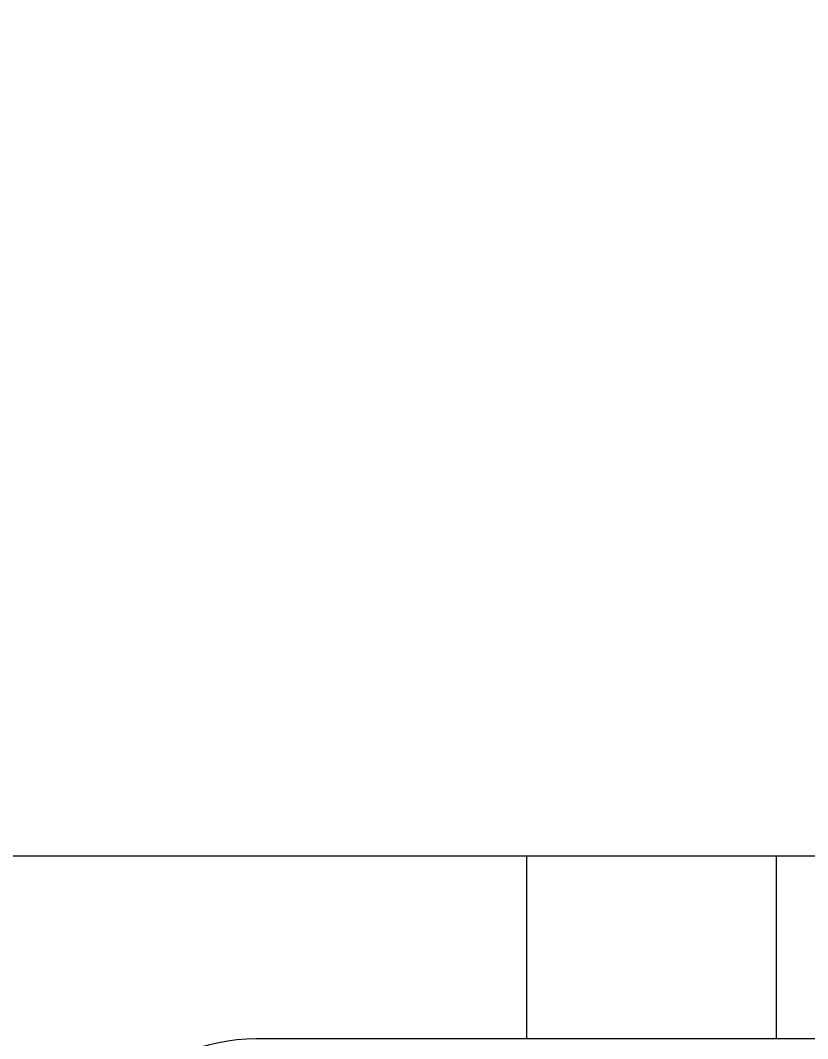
# Model space of a CAD drawing. Extents: x -12260 to 57327, y -29287 to 19916.
# Drawn here: x 23402.3 to 23486.2, y -12127.6 to -12019 of the extents above; entities that cross this region are included whole.
import ezdxf

# ---------------------------------------------------------------- set-up
doc = ezdxf.new("R2010")
doc.units = 0
doc.header["$LTSCALE"] = 0.25
doc.linetypes.add('DASHDOT', pattern=[25.4, 12.7, -6.35, 0, -6.35])
for name, color, linetype, lineweight in [('01-First Floor$0$LOADING', 253, 'Continuous', 5), ('01-First Floor$0$NEW Wall', 166, 'Continuous', 5), ('E-DIM', 6, 'Continuous', 18), ('E-LITE-CLNG-CNDT', 6, 'DASHDOT', 35)]:
    doc.layers.add(name, color=color, linetype=linetype, lineweight=lineweight)
doc.styles.get("Standard").update_dxf_attribs({"font": 'romans.shx'})
doc.dimstyles.get("Standard").update_dxf_attribs({"dimtxt": 150, "dimasz": 150, "dimexe": 0.18, "dimexo": 0.0625, "dimgap": 0.09, "dimtad": 0, "dimtih": 1, "dimtoh": 1, "dimdec": 0, "dimlfac": 0.1, "dimzin": 0, "dimdsep": 46, "dimtxsty": 'Standard', "dimcen": 0.09, "dimclrd": 6, "dimadec": 0, "dimazin": 0, "dimtfac": 1, "dimtdec": 0, "dimtofl": 0, "dimtmove": 0, "dimatfit": 3, "dimfxl": 1, "dimtolj": 1, "dimtzin": 0, "dimarcsym": 0})

# ---------------------------------------------------------------- blocks, each defined once
blk = doc.blocks.new('*X410')
at = {"color": 0}
for p, q in [((5, 3), (5, 3)), ((5, 3), (5, 3)), ((5, 3), (5, 3)), ((5, 3), (5, 3)), ((5, 3), (5, 3)), ((5, 3), (5, 3)), ((5, 3), (5, 3)), ((5, 3), (5, 3)), ((5, 3), (5, 3)), ((5, 3), (5, 3)), ((5, 3), (5, 3)), ((5, 3), (5, 3)), ((5, 3), (5, 3)), ((5, 3), (5, 3)), ((5, 3), (5, 3)), ((5, 3), (5, 3)), ((5, 3), (5, 3)), ((5, 3), (5, 3)), ((5, 3), (5, 3)), ((5, 3), (5, 3)), ((5, 3), (5, 3)), ((5, 3), (5, 3)), ((5, 3), (5, 3)), ((5, 3), (5, 3)), ((5, 3), (5, 3)), ((5, 3), (5, 3)), ((5, 3), (5, 3)), ((5, 3), (5, 3)), ((5, 3), (5, 3)), ((5, 3), (5, 3)), ((5, 3), (5, 3)), ((5, 3), (5, 3)), ((5, 3), (5, 3)), ((5, 3), (5, 3)), ((5, 3), (5, 3)), ((5, 3), (5, 3)), ((5, 3), (5, 3)), ((5, 3), (5, 3)), ((5, 3), (5, 3)), ((5, 3), (5, 3)), ((5, 3), (5, 3)), ((5, 3), (5, 3)), ((5, 3), (5, 3)), ((5, 3), (5, 3)), ((5, 3), (5, 3)), ((5, 3), (5, 3)), ((5, 3), (5, 3)), ((5, 3), (5, 3)), ((5, 3), (5, 3)), ((5, 3), (5, 3)), ((5, 3), (5, 3)), ((5, 3), (5, 3)), ((5, 3), (5, 3)), ((5, 3), (5, 3)), ((5, 3), (5, 3)), ((5, 3), (5, 3)), ((5, 3), (5, 3)), ((5, 3), (5, 3)), ((5, 3), (5, 3)), ((5, 3), (5, 3)), ((5, 3), (5, 3)), ((5, 3), (5, 3)), ((5, 3), (5, 3)), ((5, 3), (5, 3)), ((5, 3), (5, 3)), ((5, 3), (5, 3)), ((6, 3), (5, 3)), ((5, 3), (5, 3)), ((6, 3), (5, 3)), ((5, 3), (5, 3)), ((6, 3), (5, 3)), ((5, 3), (5, 3)), ((6, 3), (5, 3)), ((5, 3), (5, 3)), ((5, 3), (5, 3)), ((5, 3), (5, 3)), ((5, 3), (5, 3)), ((5, 3), (5, 3)), ((5, 3), (5, 3)), ((5, 3), (5, 3)), ((5, 3), (5, 3)), ((5, 3), (5, 3)), ((5, 3), (5, 3)), ((5, 3), (5, 3)), ((5, 3), (5, 3)), ((5, 3), (5, 3)), ((5, 3), (5, 3)), ((5, 3), (5, 3)), ((5, 3), (5, 3)), ((5, 3), (5, 3)), ((5, 3), (5, 3)), ((5, 3), (5, 3)), ((5, 3), (5, 3)), ((5, 3), (5, 3)), ((5, 3), (5, 3)), ((5, 3), (5, 3)), ((6, 3), (6, 3)), ((6, 3), (6, 3)), ((6, 3), (6, 3)), ((6, 3), (6, 3)), ((6, 3), (6, 3)), ((6, 3), (6, 3)), ((6, 3), (6, 3)), ((6, 3), (6, 3)), ((6, 3), (6, 3)), ((6, 3), (6, 3)), ((6, 3), (6, 3)), ((6, 3), (6, 3)), ((6, 3), (6, 3)), ((6, 3), (6, 3)), ((6, 3), (6, 3)), ((6, 3), (6, 3)), ((6, 3), (6, 3)), ((6, 3), (6, 3)), ((6, 3), (6, 3)), ((6, 3), (6, 3)), ((6, 3), (6, 3)), ((6, 3), (6, 3)), ((6, 3), (6, 3)), ((6, 3), (6, 3)), ((6, 3), (6, 3)), ((6, 3), (6, 3)), ((6, 3), (6, 3)), ((6, 3), (6, 3)), ((6, 3), (6, 3)), ((6, 3), (6, 3)), ((6, 3), (6, 3)), ((6, 3), (6, 3)), ((6, 3), (6, 3)), ((6, 3), (6, 3)), ((6, 3), (6, 3)), ((6, 3), (6, 3)), ((6, 3), (6, 3)), ((6, 3), (6, 3)), ((6, 3), (6, 3)), ((6, 3), (6, 3)), ((6, 3), (6, 3)), ((6, 3), (6, 3)), ((6, 3), (6, 3)), ((6, 3), (6, 3)), ((6, 3), (6, 3)), ((6, 3), (6, 3)), ((6, 3), (6, 3)), ((6, 3), (6, 3)), ((6, 3), (6, 3)), ((6, 3), (6, 3)), ((6, 3), (6, 3)), ((6, 3), (6, 3)), ((6, 3), (6, 3)), ((6, 3), (6, 3)), ((6, 3), (6, 3)), ((6, 3), (6, 3)), ((6, 3), (6, 3)), ((6, 3), (6, 3)), ((6, 3), (6, 3)), ((6, 3), (6, 3)), ((6, 3), (6, 3)), ((6, 3), (6, 3)), ((6, 3), (6, 3)), ((6, 3), (6, 3)), ((6, 3), (6, 3)), ((6, 3), (6, 3)), ((6, 3), (6, 3)), ((6, 3), (6, 3)), ((6, 3), (6, 3)), ((6, 3), (6, 3)), ((6, 3), (6, 3)), ((6, 3), (6, 3)), ((6, 3), (6, 3)), ((6, 3), (6, 3)), ((6, 3), (6, 3)), ((6, 3), (6, 3)), ((6, 3), (6, 3)), ((6, 3), (6, 3)), ((6, 3), (6, 3)), ((6, 3), (6, 3)), ((6, 3), (6, 3)), ((6, 3), (6, 3)), ((6, 3), (6, 3)), ((6, 3), (6, 3)), ((6, 3), (6, 3)), ((6, 3), (6, 3)), ((6, 3), (6, 3)), ((6, 3), (6, 3)), ((6, 3), (6, 3)), ((6, 3), (6, 3)), ((6, 3), (6, 3)), ((6, 3), (6, 3)), ((6, 3), (6, 3)), ((6, 3), (6, 3)), ((6, 3), (6, 3)), ((6, 3), (6, 3)), ((6, 3), (6, 3)), ((6, 3), (6, 3)), ((6, 3), (6, 3)), ((6, 3), (6, 3)), ((6, 3), (6, 3)), ((6, 3), (6, 3)), ((6, 3), (6, 3)), ((6, 3), (6, 3)), ((6, 3), (6, 3)), ((6, 3), (6, 3)), ((6, 3), (6, 3)), ((6, 3), (6, 3)), ((6, 3), (6, 3)), ((6, 3), (6, 3)), ((6, 3), (6, 3)), ((6, 3), (6, 3)), ((6, 3), (6, 3)), ((6, 3), (6, 3)), ((6, 3), (6, 3)), ((6, 3), (6, 3)), ((6, 3), (6, 3)), ((6, 3), (6, 3)), ((6, 3), (6, 3)), ((6, 3), (6, 3)), ((6, 3), (6, 3)), ((6, 3), (6, 3)), ((6, 3), (6, 3)), ((6, 3), (6, 3)), ((6, 3), (6, 3)), ((6, 3), (6, 3)), ((6, 3), (6, 3)), ((6, 3), (6, 3)), ((6, 3), (6, 3)), ((6, 3), (6, 3)), ((6, 3), (6, 3)), ((6, 3), (6, 3)), ((6, 3), (6, 3)), ((6, 3), (6, 3)), ((6, 3), (6, 3)), ((6, 3), (6, 3)), ((6, 3), (6, 3)), ((6, 3), (6, 3)), ((6, 3), (6, 3)), ((6, 3), (6, 3)), ((6, 3), (6, 3)), ((6, 3), (6, 3)), ((6, 3), (6, 3)), ((6, 3), (6, 3)), ((6, 3), (6, 3)), ((6, 3), (6, 3)), ((6, 3), (6, 3)), ((6, 3), (6, 3)), ((6, 3), (6, 3)), ((6, 3), (6, 3)), ((6, 3), (6, 3)), ((6, 3), (6, 3)), ((6, 3), (6, 3)), ((6, 3), (6, 3)), ((6, 3), (6, 3)), ((6, 3), (6, 3)), ((6, 3), (6, 3)), ((6, 3), (6, 3)), ((6, 3), (6, 3)), ((6, 3), (6, 3)), ((6, 3), (6, 3)), ((6, 3), (6, 3)), ((6, 3), (6, 3)), ((6, 3), (6, 3)), ((6, 3), (6, 3)), ((6, 3), (6, 3)), ((6, 3), (6, 3)), ((6, 3), (6, 3)), ((6, 3), (6, 3)), ((6, 3), (6, 3)), ((6, 3), (6, 3)), ((6, 3), (6, 3)), ((6, 3), (6, 3)), ((6, 3), (6, 3)), ((6, 3), (6, 3)), ((6, 3), (6, 3)), ((6, 3), (6, 3)), ((6, 3), (6, 3)), ((6, 3), (6, 3)), ((6, 3), (6, 3)), ((6, 3), (6, 3)), ((6, 3), (6, 3)), ((6, 3), (6, 3)), ((6, 3), (6, 3)), ((6, 3), (6, 3)), ((6, 3), (6, 3)), ((6, 3), (6, 3)), ((6, 3), (6, 3)), ((6, 3), (6, 3)), ((6, 3), (6, 3)), ((6, 3), (6, 3)), ((6, 3), (6, 3)), ((6, 3), (6, 3)), ((6, 3), (6, 3)), ((6, 3), (6, 3)), ((6, 3), (6, 3)), ((6, 3), (6, 3)), ((6, 3), (6, 3)), ((6, 3), (6, 3)), ((6, 3), (6, 3)), ((6, 3), (6, 3)), ((6, 3), (6, 3)), ((6, 3), (6, 3)), ((6, 3), (6, 3)), ((6, 3), (5, 3)), ((6, 3), (5, 3)), ((6, 3), (5, 3)), ((6, 3), (5, 3)), ((6, 3), (5, 3)), ((6, 3), (6, 3)), ((6, 3), (6, 3)), ((6, 3), (6, 3)), ((6, 3), (6, 3)), ((6, 3), (6, 3)), ((6, 3), (6, 3)), ((6, 3), (6, 3)), ((6, 3), (6, 3)), ((6, 3), (6, 3)), ((6, 3), (6, 3)), ((6, 3), (6, 3)), ((6, 3), (6, 3)), ((6, 3), (6, 3)), ((6, 3), (6, 3)), ((6, 3), (6, 3)), ((6, 3), (6, 3)), ((6, 3), (6, 3)), ((6, 3), (6, 3)), ((6, 3), (6, 3)), ((6, 3), (6, 3)), ((6, 3), (6, 3)), ((6, 3), (6, 3)), ((6, 3), (6, 3)), ((6, 3), (6, 3)), ((6, 3), (6, 3)), ((6, 3), (6, 3)), ((6, 3), (6, 3)), ((6, 3), (6, 3)), ((6, 3), (6, 3)), ((6, 3), (6, 3)), ((6, 3), (6, 3)), ((6, 3), (6, 3)), ((6, 3), (6, 3)), ((6, 3), (6, 3)), ((6, 3), (6, 3)), ((6, 3), (6, 3)), ((6, 3), (6, 3)), ((6, 3), (6, 3)), ((6, 3), (6, 3)), ((6, 3), (6, 3)), ((6, 3), (6, 3)), ((6, 3), (6, 3)), ((6, 3), (6, 3)), ((6, 3), (6, 3)), ((6, 3), (6, 3)), ((6, 3), (6, 3)), ((6, 3), (6, 3)), ((6, 3), (6, 3)), ((6, 3), (6, 3)), ((6, 3), (6, 3)), ((6, 3), (6, 3)), ((6, 3), (6, 3)), ((6, 3), (6, 3)), ((6, 3), (6, 3)), ((6, 3), (6, 3)), ((6, 3), (6, 3)), ((6, 3), (6, 3)), ((6, 3), (6, 3)), ((6, 3), (6, 3)), ((6, 3), (6, 3)), ((6, 3), (6, 3)), ((6, 3), (6, 3)), ((6, 3), (6, 3)), ((6, 3), (6, 3)), ((6, 3), (6, 3)), ((6, 3), (6, 3)), ((6, 3), (6, 3)), ((6, 3), (6, 3)), ((6, 3), (6, 3)), ((6, 3), (6, 3)), ((6, 3), (6, 3)), ((6, 3), (6, 3)), ((6, 3), (6, 3)), ((6, 3), (6, 3)), ((6, 3), (6, 3)), ((6, 3), (6, 3)), ((6, 3), (6, 3)), ((6, 3), (6, 3)), ((6, 3), (6, 3)), ((6, 3), (6, 3)), ((6, 3), (6, 3)), ((6, 3), (6, 3)), ((6, 3), (6, 3)), ((6, 3), (6, 3)), ((6, 3), (6, 3)), ((6, 3), (6, 3)), ((6, 3), (6, 3)), ((6, 3), (6, 3)), ((6, 3), (6, 3)), ((6, 3), (6, 3)), ((6, 3), (6, 3)), ((6, 3), (6, 3)), ((6, 3), (6, 3)), ((6, 3), (6, 3)), ((6, 3), (6, 3)), ((6, 3), (6, 3)), ((6, 3), (6, 3)), ((6, 3), (6, 3)), ((6, 3), (6, 3)), ((6, 3), (6, 3)), ((6, 3), (6, 3)), ((6, 3), (6, 3)), ((6, 3), (6, 3)), ((6, 3), (6, 3)), ((6, 3), (6, 3)), ((6, 3), (6, 3)), ((6, 3), (6, 3)), ((6, 3), (6, 3)), ((6, 3), (6, 3)), ((6, 3), (6, 3)), ((6, 3), (6, 3)), ((6, 3), (6, 3)), ((6, 3), (6, 3)), ((6, 3), (6, 3)), ((6, 3), (6, 3)), ((6, 3), (6, 3)), ((6, 3), (6, 3)), ((6, 3), (6, 3)), ((6, 3), (6, 3)), ((6, 3), (6, 3)), ((6, 3), (6, 3)), ((6, 3), (6, 3)), ((6, 3), (6, 3)), ((6, 3), (6, 3)), ((6, 3), (6, 3)), ((6, 3), (6, 3)), ((6, 3), (6, 3)), ((6, 3), (6, 3)), ((6, 3), (6, 3)), ((6, 3), (6, 3)), ((6, 3), (6, 3)), ((6, 3), (6, 3)), ((6, 3), (6, 3)), ((6, 3), (6, 3)), ((6, 3), (6, 3)), ((6, 3), (6, 3)), ((6, 3), (6, 3)), ((6, 3), (6, 3)), ((6, 3), (6, 3)), ((6, 3), (6, 3)), ((6, 3), (6, 3)), ((6, 3), (6, 3)), ((6, 3), (6, 3)), ((6, 3), (6, 3)), ((6, 3), (6, 3)), ((6, 3), (6, 3)), ((6, 3), (6, 3)), ((6, 3), (6, 3)), ((6, 3), (6, 3)), ((6, 3), (6, 3)), ((6, 3), (6, 3)), ((6, 3), (6, 3)), ((6, 3), (6, 3)), ((6, 3), (6, 3)), ((6, 3), (6, 3)), ((6, 3), (6, 3)), ((6, 3), (6, 3)), ((6, 3), (6, 3)), ((6, 3), (6, 3)), ((6, 3), (6, 3)), ((6, 3), (6, 3)), ((6, 3), (6, 3)), ((6, 3), (6, 3)), ((6, 3), (6, 3)), ((6, 3), (6, 3)), ((6, 3), (6, 3)), ((6, 3), (6, 3)), ((6, 3), (6, 3)), ((6, 3), (6, 3)), ((6, 3), (6, 3)), ((6, 3), (6, 3)), ((6, 3), (6, 3)), ((6, 3), (6, 3)), ((6, 3), (6, 3)), ((6, 3), (6, 3)), ((6, 3), (6, 3)), ((6, 3), (6, 3)), ((6, 3), (6, 3)), ((6, 3), (6, 3)), ((6, 3), (6, 3)), ((6, 3), (6, 3)), ((6, 3), (6, 3)), ((6, 3), (6, 3)), ((6, 3), (6, 3)), ((6, 3), (6, 3)), ((6, 3), (6, 3)), ((6, 3), (6, 3)), ((6, 3), (6, 3)), ((6, 3), (6, 3)), ((6, 3), (6, 3)), ((6, 3), (6, 3)), ((6, 3), (6, 3)), ((6, 3), (6, 3)), ((6, 3), (6, 3)), ((6, 3), (6, 3)), ((6, 3), (6, 3)), ((6, 3), (6, 3)), ((6, 3), (6, 3)), ((6, 3), (6, 3)), ((6, 3), (6, 3)), ((6, 3), (6, 3)), ((6, 3), (6, 3)), ((6, 3), (6, 3)), ((6, 3), (6, 3)), ((6, 3), (6, 3)), ((6, 3), (6, 3)), ((6, 3), (6, 3)), ((6, 3), (6, 3)), ((6, 3), (6, 3)), ((6, 3), (6, 3)), ((6, 3), (6, 3)), ((6, 3), (6, 3)), ((6, 3), (6, 3)), ((6, 3), (6, 3)), ((6, 3), (6, 3)), ((6, 3), (6, 3)), ((6, 3), (6, 3)), ((6, 3), (6, 3)), ((6, 3), (6, 3)), ((6, 3), (6, 3)), ((6, 3), (6, 3)), ((6, 3), (6, 3)), ((6, 3), (6, 3)), ((6, 3), (6, 3)), ((6, 3), (6, 3)), ((6, 3), (6, 3)), ((6, 3), (6, 3)), ((6, 3), (6, 3)), ((6, 3), (6, 3)), ((6, 3), (6, 3)), ((6, 3), (6, 3)), ((6, 3), (6, 3)), ((6, 3), (6, 3)), ((6, 3), (6, 3)), ((6, 3), (6, 3)), ((6, 3), (6, 3)), ((6, 3), (6, 3)), ((6, 3), (6, 3)), ((6, 3), (6, 3)), ((6, 3), (6, 3)), ((6, 3), (6, 3)), ((6, 3), (6, 3)), ((6, 3), (6, 3)), ((6, 3), (6, 3)), ((6, 3), (6, 3)), ((6, 3), (6, 3)), ((6, 3), (6, 3)), ((6, 3), (6, 3)), ((6, 3), (6, 3)), ((6, 3), (6, 3)), ((6, 3), (6, 3)), ((6, 3), (6, 3)), ((6, 3), (6, 3)), ((6, 3), (6, 3)), ((6, 3), (6, 3)), ((6, 3), (6, 3)), ((6, 3), (6, 3)), ((6, 3), (6, 3)), ((6, 3), (6, 3)), ((6, 3), (6, 3)), ((6, 3), (6, 3)), ((6, 3), (6, 3)), ((6, 3), (6, 3)), ((6, 3), (6, 3)), ((6, 3), (6, 3)), ((6, 3), (6, 3)), ((6, 3), (6, 3)), ((6, 3), (6, 3)), ((6, 3), (6, 3)), ((6, 3), (6, 3)), ((6, 3), (6, 3)), ((6, 3), (6, 3)), ((6, 3), (6, 3)), ((6, 3), (6, 3)), ((6, 3), (6, 3)), ((6, 3), (6, 3)), ((6, 3), (6, 3)), ((6, 3), (6, 3)), ((6, 3), (6, 3)), ((6, 3), (6, 3)), ((6, 3), (6, 3)), ((6, 3), (6, 3)), ((6, 3), (6, 3)), ((6, 3), (6, 3)), ((6, 3), (6, 3)), ((6, 3), (6, 3)), ((6, 3), (6, 3)), ((6, 3), (6, 3)), ((6, 3), (6, 3)), ((6, 3), (6, 3)), ((6, 3), (6, 3)), ((6, 3), (6, 3)), ((6, 3), (6, 3)), ((6, 3), (6, 3)), ((6, 3), (6, 3)), ((6, 3), (6, 3)), ((6, 3), (6, 3)), ((6, 3), (6, 3)), ((6, 3), (6, 3)), ((6, 3), (6, 3)), ((6, 3), (6, 3)), ((6, 3), (6, 3)), ((6, 3), (6, 3)), ((6, 3), (6, 3)), ((6, 3), (6, 3)), ((6, 3), (6, 3)), ((6, 3), (6, 3)), ((6, 3), (6, 3)), ((6, 3), (6, 3)), ((6, 3), (6, 3)), ((6, 3), (6, 3)), ((6, 3), (6, 3)), ((6, 3), (6, 3)), ((6, 3), (6, 3)), ((6, 3), (6, 3)), ((6, 3), (6, 3)), ((6, 3), (6, 3))]:
    blk.add_line(p, q, dxfattribs=at)
blk = doc.blocks.new('*X411')
at = {"color": 0}
for p, q in [((13, 1), (13, 1)), ((13, 1), (13, 1)), ((13, 1), (13, 1)), ((13, 1), (13, 1)), ((13, 1), (13, 1)), ((13, 1), (13, 1)), ((13, 1), (13, 1)), ((13, 1), (13, 1)), ((13, 1), (13, 1)), ((13, 1), (13, 1)), ((13, 1), (13, 1)), ((13, 1), (13, 1)), ((13, 1), (13, 1)), ((13, 1), (13, 1)), ((13, 1), (13, 1)), ((13, 1), (14, 1)), ((13, 1), (14, 1)), ((13, 1), (14, 1)), ((13, 1), (13, 1)), ((13, 1), (13, 1)), ((13, 1), (13, 1)), ((13, 1), (13, 1)), ((13, 1), (13, 1)), ((13, 1), (13, 1)), ((13, 1), (13, 1)), ((13, 1), (13, 1)), ((13, 1), (13, 1)), ((13, 1), (13, 1)), ((13, 1), (13, 1)), ((13, 1), (13, 1)), ((13, 1), (13, 1)), ((13, 1), (13, 1)), ((13, 1), (13, 1)), ((13, 1), (13, 1)), ((13, 1), (13, 1)), ((13, 1), (13, 1)), ((13, 1), (13, 1)), ((13, 1), (13, 1)), ((13, 1), (13, 1)), ((13, 1), (13, 1)), ((13, 1), (13, 1)), ((13, 1), (13, 1)), ((13, 1), (13, 1)), ((13, 1), (13, 1)), ((13, 1), (13, 1)), ((13, 1), (13, 1)), ((13, 1), (13, 1)), ((13, 1), (13, 1)), ((13, 1), (13, 1)), ((13, 1), (13, 1)), ((13, 1), (13, 1)), ((13, 1), (13, 1)), ((13, 1), (13, 1)), ((13, 1), (13, 1)), ((13, 1), (13, 1)), ((13, 1), (13, 1)), ((13, 1), (13, 1)), ((13, 1), (13, 1)), ((13, 1), (13, 1)), ((13, 1), (13, 1)), ((13, 1), (13, 1)), ((13, 1), (13, 1)), ((13, 1), (13, 1)), ((13, 1), (13, 1)), ((13, 1), (13, 1)), ((13, 1), (13, 1)), ((13, 1), (13, 1)), ((13, 1), (13, 1)), ((13, 1), (13, 1)), ((13, 1), (13, 1)), ((13, 1), (13, 1)), ((13, 1), (13, 1)), ((13, 1), (13, 1)), ((13, 1), (13, 1)), ((13, 1), (13, 1)), ((13, 1), (13, 1)), ((13, 1), (13, 1)), ((13, 1), (13, 1)), ((13, 1), (13, 1)), ((13, 1), (13, 1)), ((13, 1), (13, 1)), ((13, 1), (13, 1)), ((13, 1), (13, 1)), ((13, 1), (13, 1)), ((13, 1), (13, 1)), ((13, 1), (13, 1)), ((13, 1), (13, 1)), ((13, 1), (13, 1)), ((13, 1), (13, 1)), ((13, 1), (13, 1)), ((13, 1), (13, 1)), ((13, 1), (13, 1)), ((13, 1), (13, 1)), ((13, 1), (13, 1)), ((13, 1), (13, 1)), ((13, 1), (13, 1)), ((13, 1), (13, 1)), ((13, 1), (13, 1)), ((13, 1), (13, 1)), ((13, 1), (13, 1)), ((13, 1), (13, 1)), ((13, 1), (13, 1)), ((13, 1), (13, 1)), ((13, 1), (13, 1)), ((13, 1), (13, 1)), ((13, 1), (13, 1)), ((13, 1), (13, 1)), ((13, 1), (13, 1)), ((13, 1), (13, 1)), ((13, 1), (13, 1)), ((13, 1), (13, 1)), ((13, 1), (13, 1)), ((13, 1), (13, 1)), ((13, 1), (13, 1)), ((13, 1), (13, 1)), ((13, 1), (13, 1)), ((13, 1), (13, 1)), ((13, 1), (13, 1)), ((13, 1), (13, 1)), ((13, 1), (13, 1)), ((13, 1), (13, 1)), ((13, 1), (13, 1)), ((13, 1), (13, 1)), ((13, 1), (14, 1)), ((13, 0), (13, 0)), ((13, 0), (13, 0)), ((13, 0), (13, 0)), ((13, 0), (13, 0)), ((13, 0), (13, 0)), ((13, 0), (13, 0)), ((13, 0), (13, 0)), ((13, 0), (13, 0)), ((13, 0), (13, 0)), ((13, 0), (13, 0)), ((13, 0), (13, 0)), ((13, 0), (13, 0)), ((13, 0), (13, 0)), ((13, 0), (13, 0)), ((13, 0), (13, 0)), ((13, 0), (13, 0)), ((13, 0), (13, 0)), ((13, 0), (13, 0)), ((13, 0), (13, 0)), ((13, 0), (13, 0)), ((13, 0), (13, 0)), ((13, 0), (13, 0)), ((13, 0), (13, 0)), ((13, 0), (13, 0)), ((13, 0), (13, 0)), ((13, 0), (13, 0)), ((13, 0), (13, 0)), ((13, 0), (13, 0)), ((13, 0), (13, 0)), ((13, 0), (13, 0)), ((13, 0), (13, 0)), ((13, 0), (13, 0)), ((13, 0), (13, 0)), ((13, 0), (13, 0)), ((13, 0), (13, 0)), ((13, 0), (13, 0)), ((13, 0), (13, 0)), ((13, 0), (13, 0)), ((13, 0), (13, 0)), ((13, 0), (13, 0)), ((13, 0), (13, 0)), ((13, 0), (13, 0)), ((13, 0), (13, 0)), ((13, 0), (13, 0)), ((13, 0), (13, 0)), ((13, 0), (13, 0)), ((13, 0), (13, 0)), ((13, 0), (13, 0)), ((13, 0), (14, 0)), ((13, 0), (14, 0)), ((13, 0), (13, 0)), ((13, 0), (14, 0)), ((14, 1), (14, 1)), ((14, 1), (14, 1)), ((14, 1), (14, 1)), ((14, 1), (14, 1)), ((14, 1), (14, 1)), ((14, 1), (14, 1)), ((14, 1), (14, 1)), ((14, 1), (14, 1)), ((14, 1), (14, 1)), ((14, 1), (14, 1)), ((14, 1), (14, 1)), ((14, 1), (14, 1)), ((14, 1), (14, 1)), ((14, 1), (14, 1)), ((14, 1), (14, 1)), ((14, 1), (14, 1)), ((14, 1), (14, 1)), ((14, 1), (14, 1)), ((14, 1), (14, 1)), ((14, 1), (14, 1)), ((14, 1), (14, 1)), ((14, 1), (14, 1)), ((14, 1), (14, 1)), ((14, 1), (14, 1)), ((14, 1), (14, 1)), ((14, 1), (14, 1)), ((14, 1), (14, 1)), ((14, 1), (14, 1)), ((14, 1), (14, 1)), ((14, 1), (14, 1)), ((14, 1), (14, 1)), ((14, 1), (14, 1)), ((14, 1), (14, 1)), ((14, 1), (14, 1)), ((14, 1), (14, 1)), ((14, 1), (14, 1)), ((14, 1), (14, 1)), ((14, 1), (14, 1)), ((14, 1), (14, 1)), ((14, 1), (14, 1)), ((14, 1), (14, 1)), ((14, 1), (14, 1)), ((14, 1), (14, 1)), ((14, 1), (14, 1)), ((14, 1), (14, 1)), ((14, 1), (14, 1)), ((14, 1), (14, 1)), ((14, 1), (14, 1)), ((14, 1), (14, 1)), ((14, 1), (14, 1)), ((14, 1), (14, 1)), ((14, 1), (14, 1)), ((14, 1), (14, 1)), ((14, 1), (14, 1)), ((14, 1), (14, 1)), ((14, 1), (14, 1)), ((14, 1), (14, 1)), ((14, 1), (14, 1)), ((14, 1), (14, 1)), ((14, 1), (14, 1)), ((14, 1), (14, 1)), ((14, 1), (14, 1)), ((14, 1), (14, 1)), ((14, 1), (14, 1)), ((14, 1), (14, 1)), ((14, 1), (14, 1)), ((14, 1), (14, 1)), ((14, 1), (14, 1)), ((14, 1), (14, 1)), ((14, 1), (14, 1)), ((14, 1), (14, 1)), ((14, 1), (14, 1)), ((14, 1), (14, 1)), ((14, 1), (14, 1)), ((14, 1), (14, 1)), ((14, 1), (14, 1)), ((14, 1), (14, 1)), ((14, 1), (14, 1)), ((14, 1), (14, 1)), ((14, 1), (14, 1)), ((14, 1), (14, 1)), ((14, 1), (14, 1)), ((14, 1), (14, 1)), ((14, 1), (14, 1)), ((14, 1), (14, 1)), ((14, 1), (14, 1)), ((14, 1), (14, 1)), ((14, 1), (14, 1)), ((14, 1), (14, 1)), ((14, 1), (14, 1)), ((14, 1), (14, 1)), ((14, 1), (14, 1)), ((14, 1), (14, 1)), ((14, 1), (14, 1)), ((14, 0), (14, 0)), ((14, 0), (14, 0)), ((14, 0), (14, 0)), ((14, 0), (14, 0)), ((14, 0), (14, 0)), ((14, 0), (14, 0)), ((14, 0), (14, 0)), ((14, 0), (14, 0)), ((14, 0), (14, 0)), ((14, 0), (14, 0)), ((14, 0), (14, 0)), ((14, 0), (14, 0)), ((14, 0), (14, 0)), ((14, 0), (14, 0)), ((14, 0), (14, 0)), ((14, 0), (14, 0)), ((14, 0), (14, 0)), ((14, 0), (14, 0)), ((14, 0), (14, 0)), ((14, 0), (14, 0)), ((14, 0), (14, 0)), ((14, 0), (14, 0)), ((14, 0), (14, 0)), ((14, 0), (14, 0)), ((14, 0), (14, 0)), ((14, 0), (14, 0)), ((14, 0), (14, 0)), ((14, 0), (14, 0)), ((14, 0), (14, 0)), ((14, 0), (14, 0)), ((14, 0), (14, 0)), ((14, 0), (14, 0)), ((14, 0), (14, 0)), ((14, 0), (14, 0)), ((14, 0), (14, 0)), ((14, 0), (14, 0)), ((14, 0), (14, 0)), ((14, 0), (14, 0)), ((14, 0), (14, 0)), ((14, 0), (14, 0)), ((14, 0), (14, 0)), ((14, 0), (14, 0)), ((14, 0), (14, 0)), ((14, 0), (14, 0)), ((14, 0), (14, 0)), ((14, 0), (14, 0)), ((14, 0), (14, 0)), ((14, 0), (14, 0)), ((13, 0), (13, 0)), ((13, 0), (14, 0)), ((13, 0), (13, 0)), ((13, 0), (14, 0)), ((13, 0), (13, 0)), ((13, 0), (14, 0)), ((13, 0), (13, 0)), ((13, 0), (13, 0)), ((13, 0), (13, 0)), ((13, 0), (13, 0)), ((13, 0), (14, 0)), ((13, 0), (13, 0)), ((13, 0), (14, 0)), ((13, 0), (13, 0)), ((13, 0), (14, 0)), ((13, 0), (13, 0)), ((13, 0), (14, 0)), ((13, 0), (13, 0)), ((13, 0), (14, 0)), ((13, 0), (13, 0)), ((13, 0), (14, 0)), ((13, 0), (13, 0)), ((13, 0), (14, 0)), ((13, 0), (13, 0)), ((13, 0), (13, 0)), ((13, 0), (13, 0)), ((13, 0), (14, 0)), ((13, 0), (13, 0)), ((13, 0), (14, 0)), ((13, 0), (13, 0)), ((13, 0), (14, 0)), ((13, 0), (13, 0)), ((13, 0), (14, 0)), ((13, 0), (13, 0)), ((13, 0), (13, 0)), ((13, 0), (13, 0)), ((13, 0), (13, 0)), ((13, 0), (13, 0)), ((13, 0), (13, 0)), ((13, 0), (13, 0)), ((13, 0), (13, 0)), ((13, 0), (13, 0)), ((13, 0), (13, 0)), ((13, 0), (13, 0)), ((13, 0), (13, 0)), ((13, 0), (13, 0)), ((13, 0), (13, 0)), ((13, 0), (13, 0)), ((13, 0), (13, 0)), ((13, 0), (13, 0)), ((13, 0), (13, 0)), ((13, 0), (13, 0)), ((13, 0), (13, 0)), ((13, 0), (13, 0)), ((13, 0), (13, 0)), ((13, 0), (13, 0)), ((13, 0), (13, 0)), ((13, 0), (13, 0)), ((13, 0), (13, 0)), ((13, 0), (13, 0)), ((13, 0), (13, 0)), ((13, 0), (13, 0)), ((13, 0), (13, 0)), ((13, 0), (13, 0)), ((13, -1), (13, -1)), ((13, -1), (13, -1)), ((13, -1), (13, -1)), ((13, -1), (13, -1)), ((13, -1), (13, -1)), ((13, -1), (14, -1)), ((13, -1), (13, -1)), ((14, 0), (14, 0)), ((14, 0), (14, 0)), ((14, 0), (14, 0)), ((14, 0), (14, 0)), ((14, 0), (14, 0)), ((14, 0), (14, 0)), ((14, 0), (14, 0)), ((14, 0), (14, 0)), ((14, 0), (14, 0)), ((14, 0), (14, 0)), ((14, 0), (14, 0)), ((14, 0), (14, 0)), ((14, 0), (14, 0)), ((14, 0), (14, 0)), ((14, 0), (14, 0)), ((13, 0), (14, 0)), ((14, 0), (14, 0)), ((14, 0), (14, 0)), ((14, 0), (14, 0)), ((14, 0), (14, 0)), ((14, 0), (14, 0)), ((14, 0), (14, 0)), ((14, 0), (14, 0)), ((14, 0), (14, 0)), ((14, 0), (14, 0)), ((14, 0), (14, 0)), ((14, 0), (14, 0)), ((14, 0), (14, 0)), ((14, 0), (14, 0)), ((14, 0), (14, 0)), ((14, 0), (14, 0)), ((14, 0), (14, 0)), ((14, 0), (14, 0)), ((14, 0), (14, 0)), ((14, 0), (14, 0)), ((14, 0), (14, 0)), ((14, 0), (14, 0)), ((14, 0), (14, 0)), ((14, 0), (14, 0)), ((14, 0), (14, 0)), ((14, 0), (14, 0)), ((14, 0), (14, 0)), ((14, 0), (14, 0)), ((14, 0), (14, 0)), ((14, 0), (14, 0)), ((14, 0), (14, 0)), ((14, 0), (14, 0)), ((14, 0), (14, 0)), ((14, 0), (14, 0)), ((14, 0), (14, 0)), ((14, -1), (14, -1)), ((14, -1), (14, -1)), ((14, -1), (14, -1)), ((14, -1), (14, -1)), ((14, -1), (14, -1))]:
    blk.add_line(p, q, dxfattribs=at)
blk = doc.blocks.new('01-First Floor$0$GF21018-P')
at = {"color": 0}
for p, q in [((0.22049, 0.47563), (0.22049, 0.0675)), ((0.24001, 0.32259), (0.24001, 0.14)), ((0.22049, 0.29372), (0.24001, 0.29372)), ((0.22049, 0.26708), (0.24001, 0.26708))]:
    blk.add_line(p, q, dxfattribs=at)
for points in [[(0.24001, 0.29372), (0.24001, 0.29372), (0.24001, 0.29372), (0.24001, 0.29372), (0.24001, 0.29372), (0.24001, 0.29372), (0.24001, 0.29372), (0.24001, 0.29372), (0.24001, 0.29372), (0.24001, 0.29372), (0.24001, 0.29372), (0.24001, 0.29372), (0.24001, 0.29372), (0.24001, 0.29372), (0.24001, 0.29372), (0.24001, 0.29372), (0.24001, 0.29372), (0.24001, 0.29372), (0.24001, 0.29372), (0.24001, 0.29372), (0.24001, 0.29372), (0.24001, 0.29372), (0.24001, 0.29372), (0.24001, 0.29372), (0.24001, 0.29372), (0.24001, 0.29372), (0.24001, 0.29372), (0.24001, 0.29372), (0.24001, 0.29372), (0.24001, 0.29372), (0.24001, 0.29372), (0.24001, 0.29372), (0.24001, 0.29372), (0.24001, 0.29372), (0.24001, 0.29372), (0.24001, 0.29372), (0.24001, 0.29372), (0.24001, 0.29372), (0.24001, 0.29372), (0.24001, 0.29372), (0.24001, 0.29372), (0.24001, 0.29372), (0.24001, 0.29372), (0.24001, 0.29372), (0.24001, 0.29372), (0.24001, 0.29372), (0.24001, 0.29372), (0.24001, 0.29372), (0.24001, 0.29372), (0.24001, 0.29372), (0.24001, 0.29372), (0.24001, 0.29372), (0.24001, 0.29372), (0.24001, 0.29372), (0.24001, 0.29372), (0.24001, 0.29372), (0.24001, 0.29372), (0.24001, 0.29372), (0.24001, 0.29372), (0.24001, 0.29372), (0.24001, 0.29372), (0.24001, 0.29372), (0.24001, 0.29372), (0.24001, 0.29372), (0.24001, 0.29372), (0.24001, 0.29372), (0.24001, 0.29372), (0.24001, 0.29372), (0.24001, 0.29372), (0.24001, 0.29372), (0.24001, 0.29372), (0.24001, 0.29372), (0.24001, 0.29372), (0.24001, 0.29372), (0.24001, 0.29372), (0.24001, 0.29372), (0.24001, 0.29372), (0.24001, 0.29372), (0.24001, 0.29372), (0.24001, 0.29372), (0.24001, 0.29372), (0.24001, 0.29372), (0.24001, 0.29372), (0.24001, 0.29372), (0.24001, 0.29372), (0.24001, 0.29372), (0.24001, 0.29372), (0.24001, 0.29372), (0.24001, 0.29372), (0.24001, 0.29372), (0.24001, 0.29372), (0.24001, 0.29372), (0.24001, 0.29372), (0.24001, 0.29372), (0.24001, 0.29372), (0.24001, 0.29372), (0.24001, 0.29372), (0.24001, 0.29372), (0.24001, 0.29372), (0.24001, 0.29372), (0.24001, 0.29372), (0.24001, 0.29372), (0.24001, 0.29372), (0.24001, 0.29372), (0.24001, 0.29372), (0.24001, 0.29372), (0.24001, 0.29372), (0.24001, 0.29372), (0.24001, 0.29372), (0.24001, 0.29372), (0.24001, 0.29372), (0.24001, 0.29372), (0.24001, 0.29372), (0.24001, 0.29372), (0.24001, 0.29372), (0.24001, 0.29372), (0.24001, 0.29372), (0.24001, 0.29372), (0.24001, 0.29372), (0.24001, 0.29372), (0.24001, 0.29372), (0.24001, 0.29372), (0.24001, 0.29372), (0.24001, 0.29372), (0.24001, 0.29372), (0.24001, 0.29372), (0.24001, 0.29372), (0.24001, 0.29372), (0.24001, 0.29372), (0.24001, 0.29372), (0.24001, 0.29372), (0.24001, 0.29372), (0.24001, 0.29372), (0.24001, 0.29372), (0.24001, 0.29372), (0.24001, 0.29372), (0.24001, 0.29372), (0.24001, 0.29372), (0.24001, 0.29372), (0.24001, 0.29372), (0.24001, 0.29372), (0.24001, 0.29372), (0.24001, 0.29372), (0.24001, 0.29372), (0.24001, 0.29372), (0.24001, 0.29372), (0.24001, 0.29372), (0.24001, 0.29372), (0.24001, 0.29372), (0.24001, 0.29372), (0.24001, 0.29372), (0.24001, 0.29372), (0.24001, 0.29372), (0.24001, 0.29372), (0.24001, 0.29372), (0.24001, 0.29372), (0.24001, 0.29372), (0.24001, 0.29372), (0.24001, 0.29372), (0.24001, 0.29372), (0.24001, 0.29372), (0.24001, 0.29372), (0.24001, 0.29372), (0.24001, 0.29372), (0.24001, 0.29372), (0.24001, 0.29372), (0.24001, 0.29372), (0.24001, 0.29372), (0.24001, 0.29372), (0.24001, 0.29372), (0.24001, 0.29372), (0.24001, 0.29372), (0.24001, 0.29372), (0.24001, 0.29372), (0.24001, 0.29372), (0.24001, 0.29372), (0.24001, 0.29372), (0.24001, 0.29372), (0.24001, 0.29372), (0.24001, 0.29372), (0.24001, 0.29372), (0.24001, 0.29372), (0.24001, 0.29372), (0.24001, 0.29372), (0.24001, 0.29372), (0.24001, 0.29372), (0.24001, 0.29372), (0.24001, 0.29372), (0.24001, 0.29372), (0.24001, 0.29372), (0.24001, 0.29372), (0.24001, 0.29372), (0.24001, 0.29372), (0.24001, 0.29372), (0.24001, 0.29372), (0.24001, 0.29372), (0.24001, 0.29372), (0.24001, 0.29372), (0.24001, 0.29372), (0.24001, 0.29372), (0.24001, 0.29372), (0.24001, 0.29372), (0.24001, 0.29372), (0.24001, 0.29372), (0.24001, 0.29372), (0.24001, 0.29372), (0.24001, 0.29372), (0.24001, 0.29372), (0.24001, 0.29372), (0.24001, 0.29372), (0.24001, 0.29372), (0.24001, 0.29372), (0.24001, 0.29372), (0.24001, 0.29372), (0.24001, 0.29372), (0.24001, 0.29372), (0.24001, 0.29372), (0.24001, 0.29372), (0.24001, 0.29372), (0.24001, 0.29372), (0.24001, 0.29372), (0.24001, 0.29372), (0.24001, 0.29372), (0.24001, 0.29372), (0.24001, 0.29372), (0.24001, 0.29372), (0.24001, 0.29372), (0.24001, 0.29372), (0.24001, 0.29372), (0.24001, 0.29372), (0.24001, 0.29372), (0.24001, 0.29372), (0.24001, 0.29372), (0.24001, 0.29372), (0.24001, 0.29372), (0.24001, 0.29372), (0.24001, 0.29372), (0.24001, 0.29372), (0.24001, 0.29372), (0.24001, 0.29372), (0.24001, 0.29372), (0.24001, 0.29372), (0.24001, 0.29372), (0.24001, 0.29372), (0.24001, 0.29372), (0.24001, 0.29372), (0.24001, 0.29372), (0.24001, 0.29372), (0.24001, 0.29372), (0.24001, 0.29372), (0.24001, 0.29372), (0.24001, 0.29372), (0.24001, 0.29372), (0.24001, 0.29372), (0.24001, 0.29372), (0.24001, 0.29372), (0.24001, 0.29372), (0.24001, 0.29372), (0.24001, 0.29372), (0.24001, 0.29372), (0.24001, 0.29372), (0.24001, 0.29372), (0.24001, 0.29372), (0.24001, 0.29372), (0.24001, 0.29372), (0.24001, 0.29372), (0.24001, 0.29372), (0.24001, 0.29372), (0.24001, 0.29372), (0.24001, 0.29372), (0.24001, 0.29372), (0.24001, 0.29372), (0.24001, 0.29372), (0.24001, 0.29372), (0.24001, 0.29372), (0.24001, 0.29372), (0.24001, 0.29372)], [(0.24001, 0.29372), (0.24001, 0.29372), (0.24001, 0.29372), (0.24001, 0.29372), (0.24001, 0.29372), (0.24001, 0.29372), (0.24001, 0.29372), (0.24001, 0.29372), (0.24001, 0.29372), (0.24001, 0.29372), (0.24001, 0.29372), (0.24001, 0.29372), (0.24001, 0.29372), (0.24001, 0.29372), (0.24001, 0.29372), (0.24001, 0.29372), (0.24001, 0.29372), (0.24001, 0.29372), (0.24001, 0.29372), (0.24001, 0.29372), (0.24001, 0.29372), (0.24001, 0.29372), (0.24001, 0.29372), (0.24001, 0.29372), (0.24001, 0.29372), (0.24001, 0.29372), (0.24001, 0.29372), (0.24001, 0.29372), (0.24001, 0.29372), (0.24001, 0.29372), (0.24001, 0.29372), (0.24001, 0.29372), (0.24001, 0.29372), (0.24001, 0.29372), (0.24001, 0.29372), (0.24001, 0.29372), (0.24001, 0.29372), (0.24001, 0.29372), (0.24001, 0.29372), (0.24001, 0.29372), (0.24001, 0.29372), (0.24001, 0.29372), (0.24001, 0.29372), (0.24001, 0.29372), (0.24001, 0.29372), (0.24001, 0.29372), (0.24001, 0.29372), (0.24001, 0.29372), (0.24001, 0.29372), (0.24001, 0.29372), (0.24001, 0.29372), (0.24001, 0.29372), (0.24001, 0.29372), (0.24001, 0.29372), (0.24001, 0.29372), (0.24001, 0.29372), (0.24001, 0.29372), (0.24001, 0.29372), (0.24001, 0.29372), (0.24001, 0.29372), (0.24001, 0.29372), (0.24001, 0.29372), (0.24001, 0.29372), (0.24001, 0.29372), (0.24001, 0.29372), (0.24001, 0.29372), (0.24001, 0.29372), (0.24001, 0.29372), (0.24001, 0.29372), (0.24001, 0.29372), (0.24001, 0.29372), (0.24001, 0.29372), (0.24001, 0.29372), (0.24001, 0.29372), (0.24001, 0.29372), (0.24001, 0.29372), (0.24001, 0.29372), (0.24001, 0.29372), (0.24001, 0.29372), (0.24001, 0.29372), (0.24001, 0.29372), (0.24001, 0.29372), (0.24001, 0.29372), (0.24001, 0.29372), (0.24001, 0.29372), (0.24001, 0.29372), (0.24001, 0.29372), (0.24001, 0.29372), (0.24001, 0.29372), (0.24001, 0.29372), (0.24001, 0.29372), (0.24001, 0.29372), (0.24001, 0.29372), (0.24001, 0.29372), (0.24001, 0.29372), (0.24001, 0.29372), (0.24001, 0.29372), (0.24001, 0.29372), (0.24001, 0.29372), (0.24001, 0.29372), (0.24001, 0.29372), (0.24001, 0.29372), (0.24001, 0.29372), (0.24001, 0.29372), (0.24001, 0.29372), (0.24001, 0.29372), (0.24001, 0.29372), (0.24001, 0.29372), (0.24001, 0.29372), (0.24001, 0.29372), (0.24001, 0.29372), (0.24001, 0.29372), (0.24001, 0.29372), (0.24001, 0.29372), (0.24001, 0.29372), (0.24001, 0.29372), (0.24001, 0.29372), (0.24001, 0.29372), (0.24001, 0.29372), (0.24001, 0.29372), (0.24001, 0.29372), (0.24001, 0.29372), (0.24001, 0.29372), (0.24001, 0.29372), (0.24001, 0.29372), (0.24001, 0.29372), (0.24001, 0.29372), (0.24001, 0.29372), (0.24001, 0.29372), (0.24001, 0.29372), (0.24001, 0.29372), (0.24001, 0.29372), (0.24001, 0.29372), (0.24001, 0.29372), (0.24001, 0.29372), (0.24001, 0.29372), (0.24001, 0.29372), (0.24001, 0.29372), (0.24001, 0.29372), (0.24001, 0.29372), (0.24001, 0.29372), (0.24001, 0.29372), (0.24001, 0.29372), (0.24001, 0.29372), (0.24001, 0.29372), (0.24001, 0.29372), (0.24001, 0.29372), (0.24001, 0.29372), (0.24001, 0.29372), (0.24001, 0.29372), (0.24001, 0.29372), (0.24001, 0.29372), (0.24001, 0.29372), (0.24001, 0.29372), (0.24001, 0.29372), (0.24001, 0.29372), (0.24001, 0.29372), (0.24001, 0.29372), (0.24001, 0.29372), (0.24001, 0.29372), (0.24001, 0.29372), (0.24001, 0.29372), (0.24001, 0.29372), (0.24001, 0.29372), (0.24001, 0.29372), (0.24001, 0.29372), (0.24001, 0.29372), (0.24001, 0.29372), (0.24001, 0.29372), (0.24001, 0.29372), (0.24001, 0.29372), (0.24001, 0.29372), (0.24001, 0.29372), (0.24001, 0.29372), (0.24001, 0.29372), (0.24001, 0.29372), (0.24001, 0.29372), (0.24001, 0.29372), (0.24001, 0.29372), (0.24001, 0.29372), (0.24001, 0.29372), (0.24001, 0.29372), (0.24001, 0.29372), (0.24001, 0.29372), (0.24001, 0.29372), (0.24001, 0.29372), (0.24001, 0.29372), (0.24001, 0.29372), (0.24001, 0.29372), (0.24001, 0.29372), (0.24001, 0.29372), (0.24001, 0.29372), (0.24001, 0.29372), (0.24001, 0.29372), (0.24001, 0.29372), (0.24001, 0.29372), (0.24001, 0.29372), (0.24001, 0.29372), (0.24001, 0.29372), (0.24001, 0.29372), (0.24001, 0.29372), (0.24001, 0.29372), (0.24001, 0.29372), (0.24001, 0.29372), (0.24001, 0.29372), (0.24001, 0.29372), (0.24001, 0.29372), (0.24001, 0.29372), (0.24001, 0.29372), (0.24001, 0.29372), (0.24001, 0.29372), (0.24001, 0.29372), (0.24001, 0.29372), (0.24001, 0.29372), (0.24001, 0.29372), (0.24001, 0.29372), (0.24001, 0.29372), (0.24001, 0.29372), (0.24001, 0.29372)], [(0.24001, 0.29372), (0.24001, 0.29372), (0.24001, 0.29372), (0.24001, 0.29372), (0.24001, 0.29372), (0.24001, 0.29372), (0.24001, 0.29372), (0.24001, 0.29372), (0.24001, 0.29372), (0.24001, 0.29372), (0.24001, 0.29372), (0.24001, 0.29372), (0.24001, 0.29372), (0.24001, 0.29372), (0.24001, 0.29372), (0.24001, 0.29372), (0.24001, 0.29372), (0.24001, 0.29372), (0.24001, 0.29372), (0.24001, 0.29372), (0.24001, 0.29372), (0.24001, 0.29372), (0.24001, 0.29372), (0.24001, 0.29372), (0.24001, 0.29372), (0.24001, 0.29372), (0.24001, 0.29372), (0.24001, 0.29372), (0.24001, 0.29372), (0.24001, 0.29372), (0.24001, 0.29372), (0.24001, 0.29372), (0.24001, 0.29372), (0.24001, 0.29372), (0.24001, 0.29372), (0.24001, 0.29372), (0.24001, 0.29372), (0.24001, 0.29372), (0.24001, 0.29372), (0.24001, 0.29372), (0.24001, 0.29372), (0.24001, 0.29372), (0.24001, 0.29372), (0.24001, 0.29372), (0.24001, 0.29372), (0.24001, 0.29372), (0.24001, 0.29372), (0.24001, 0.29372), (0.24001, 0.29372), (0.24001, 0.29372), (0.24001, 0.29372), (0.24001, 0.29372), (0.24001, 0.29372), (0.24001, 0.29372), (0.24001, 0.29372), (0.24001, 0.29372), (0.24001, 0.29372), (0.24001, 0.29372), (0.24001, 0.29372), (0.24001, 0.29372), (0.24001, 0.29372), (0.24001, 0.29372), (0.24001, 0.29372), (0.24001, 0.29372), (0.24001, 0.29372), (0.24001, 0.29372), (0.24001, 0.29372), (0.24001, 0.29372), (0.24001, 0.29372), (0.24001, 0.29372), (0.24001, 0.29372), (0.24001, 0.29372), (0.24001, 0.29372), (0.24001, 0.29372), (0.24001, 0.29372), (0.24001, 0.29372), (0.24001, 0.29372), (0.24001, 0.29372), (0.24001, 0.29372), (0.24001, 0.29372), (0.24001, 0.29372), (0.24001, 0.29372), (0.24001, 0.29372), (0.24001, 0.29372), (0.24001, 0.29372), (0.24001, 0.29372), (0.24001, 0.29372), (0.24001, 0.29372), (0.24001, 0.29372), (0.24001, 0.29372), (0.24001, 0.29372), (0.24001, 0.29372), (0.24001, 0.29372), (0.24001, 0.29372), (0.24001, 0.29372), (0.24001, 0.29372), (0.24001, 0.29372), (0.24001, 0.29372), (0.24001, 0.29372), (0.24001, 0.29372), (0.24001, 0.29372), (0.24001, 0.29372), (0.24001, 0.29372), (0.24001, 0.29372), (0.24001, 0.29372), (0.24001, 0.29372), (0.24001, 0.29372), (0.24001, 0.29372), (0.24001, 0.29372), (0.24001, 0.29372), (0.24001, 0.29372), (0.24001, 0.29372), (0.24001, 0.29372), (0.24001, 0.29372), (0.24001, 0.29372), (0.24001, 0.29372), (0.24001, 0.29372), (0.24001, 0.29372), (0.24001, 0.29372), (0.24001, 0.29372), (0.24001, 0.29372), (0.24001, 0.29372), (0.24001, 0.29372), (0.24001, 0.29372), (0.24001, 0.29372), (0.24001, 0.29372), (0.24001, 0.29372), (0.24001, 0.29372), (0.24001, 0.29372), (0.24001, 0.29372), (0.24001, 0.29372), (0.24001, 0.29372), (0.24001, 0.29372), (0.24001, 0.29372), (0.24001, 0.29372), (0.24001, 0.29372), (0.24001, 0.29372), (0.24001, 0.29372), (0.24001, 0.29372), (0.24001, 0.29372), (0.24001, 0.29372), (0.24001, 0.29372), (0.24001, 0.29372), (0.24001, 0.29372), (0.24001, 0.29372), (0.24001, 0.29372), (0.24001, 0.29372), (0.24001, 0.29372), (0.24001, 0.29372), (0.24001, 0.29372), (0.24001, 0.29372), (0.24001, 0.29372), (0.24001, 0.29372), (0.24001, 0.29372), (0.24001, 0.29372), (0.24001, 0.29372), (0.24001, 0.29372), (0.24001, 0.29372), (0.24001, 0.29372), (0.24001, 0.29372), (0.24001, 0.29372), (0.24001, 0.29372), (0.24001, 0.29372), (0.24001, 0.29372), (0.24001, 0.29372), (0.24001, 0.29372), (0.24001, 0.29372), (0.24001, 0.29372), (0.24001, 0.29372), (0.24001, 0.29372), (0.24001, 0.29372), (0.24001, 0.29372), (0.24001, 0.29372), (0.24001, 0.29372), (0.24001, 0.29372), (0.24001, 0.29372), (0.24001, 0.29372), (0.24001, 0.29372), (0.24001, 0.29372), (0.24001, 0.29372), (0.24001, 0.29372), (0.24001, 0.29372), (0.24001, 0.29372), (0.24001, 0.29372), (0.24001, 0.29372), (0.24001, 0.29372), (0.24001, 0.29372), (0.24001, 0.29372), (0.24001, 0.29372), (0.24001, 0.29372), (0.24001, 0.29372), (0.24001, 0.29372), (0.24001, 0.29372), (0.24001, 0.29372), (0.24001, 0.29372), (0.24001, 0.29372), (0.24001, 0.29372), (0.24001, 0.29372), (0.24001, 0.29372), (0.24001, 0.29372), (0.24001, 0.29372), (0.24001, 0.29372), (0.24001, 0.29372), (0.24001, 0.29372), (0.24001, 0.29372), (0.24001, 0.29372), (0.24001, 0.29372), (0.24001, 0.29372), (0.24001, 0.29372), (0.24001, 0.29372), (0.24001, 0.29372), (0.24001, 0.29372), (0.24001, 0.29372), (0.24001, 0.29372)]]:
    blk.add_lwpolyline(points, close=True, dxfattribs=at)
blk.add_arc((0.25963, 0.32259), 0.01962, 90, 180, dxfattribs=at)
at = {"layer": '01-First Floor$0$NEW Wall', "color": 0, "linetype": 'Continuous'}
for points in [[(0.24001, 0.29372), (0.24001, 0.29372), (0.24001, 0.29372), (0.24001, 0.29372), (0.24001, 0.29372), (0.24001, 0.29372), (0.24001, 0.29372), (0.24001, 0.29372)], [(0.24001, 0.29372), (0.24001, 0.29372), (0.24001, 0.29372), (0.24001, 0.29372), (0.24001, 0.29372), (0.24001, 0.29372), (0.24001, 0.29372)], [(0.24001, 0.29372), (0.24001, 0.29372), (0.24001, 0.29372), (0.24001, 0.29372), (0.24001, 0.29372), (0.24001, 0.29372), (0.24001, 0.29372), (0.24001, 0.29372), (0.24001, 0.29372)], [(0.24001, 0.29372), (0.24001, 0.29372), (0.24001, 0.29372), (0.24001, 0.29372), (0.24001, 0.29372), (0.24001, 0.29372), (0.24001, 0.29372), (0.24001, 0.29372), (0.24001, 0.29372), (0.24001, 0.29372)], [(0.24001, 0.29372), (0.24001, 0.29372), (0.24001, 0.29372), (0.24001, 0.29372), (0.24001, 0.29372), (0.24001, 0.29372), (0.24001, 0.29372), (0.24001, 0.29372), (0.24001, 0.29372), (0.24001, 0.29372), (0.24001, 0.29372), (0.24001, 0.29372), (0.24001, 0.29372), (0.24001, 0.29372), (0.24001, 0.29372)], [(0.24001, 0.29372), (0.24001, 0.29372), (0.24001, 0.29372), (0.24001, 0.29372), (0.24001, 0.29372), (0.24001, 0.29372), (0.24001, 0.29372), (0.24001, 0.29372), (0.24001, 0.29372), (0.24001, 0.29372)], [(0.24001, 0.29372), (0.24001, 0.29372), (0.24001, 0.29372), (0.24001, 0.29372), (0.24001, 0.29372), (0.24001, 0.29372), (0.24001, 0.29372), (0.24001, 0.29372), (0.24001, 0.29372), (0.24001, 0.29372)], [(0.24001, 0.29372), (0.24001, 0.29372), (0.24001, 0.29372), (0.24001, 0.29372), (0.24001, 0.29372), (0.24001, 0.29372), (0.24001, 0.29372), (0.24001, 0.29372), (0.24001, 0.29372), (0.24001, 0.29372)], [(0.24001, 0.29372), (0.24001, 0.29372), (0.24001, 0.29372), (0.24001, 0.29372), (0.24001, 0.29372), (0.24001, 0.29372), (0.24001, 0.29372), (0.24001, 0.29372), (0.24001, 0.29372), (0.24001, 0.29372), (0.24001, 0.29372), (0.24001, 0.29372), (0.24001, 0.29372), (0.24001, 0.29372), (0.24001, 0.29372), (0.24001, 0.29372), (0.24001, 0.29372), (0.24001, 0.29372)], [(0.24001, 0.29372), (0.24001, 0.29372), (0.24001, 0.29372), (0.24001, 0.29372), (0.24001, 0.29372), (0.24001, 0.29372), (0.24001, 0.29372), (0.24001, 0.29372), (0.24001, 0.29372), (0.24001, 0.29372), (0.24001, 0.29372), (0.24001, 0.29372)], [(0.24001, 0.29372), (0.24001, 0.29372), (0.24001, 0.29372), (0.24001, 0.29372), (0.24001, 0.29372), (0.24001, 0.29372), (0.24001, 0.29372)], [(0.24001, 0.29372), (0.24001, 0.29372), (0.24001, 0.29372), (0.24001, 0.29372), (0.24001, 0.29372), (0.24001, 0.29372), (0.24001, 0.29372), (0.24001, 0.29372), (0.24001, 0.29372), (0.24001, 0.29372), (0.24001, 0.29372), (0.24001, 0.29372), (0.24001, 0.29372), (0.24001, 0.29372), (0.24001, 0.29372), (0.24001, 0.29372), (0.24001, 0.29372), (0.24001, 0.29372), (0.24001, 0.29372), (0.24001, 0.29372), (0.24001, 0.29372), (0.24001, 0.29372), (0.24001, 0.29372), (0.24001, 0.29372), (0.24001, 0.29372), (0.24001, 0.29372), (0.24001, 0.29372), (0.24001, 0.29372), (0.24001, 0.29372), (0.24001, 0.29372), (0.24001, 0.29372), (0.24001, 0.29372), (0.24001, 0.29372), (0.24001, 0.29372), (0.24001, 0.29372), (0.24001, 0.29372), (0.24001, 0.29372), (0.24001, 0.29372), (0.24001, 0.29372), (0.24001, 0.29372), (0.24001, 0.29372), (0.24001, 0.29372), (0.24001, 0.29372), (0.24001, 0.29372), (0.24001, 0.29372), (0.24001, 0.29372), (0.24001, 0.29372), (0.24001, 0.29372), (0.24001, 0.29372), (0.24001, 0.29372), (0.24001, 0.29372), (0.24001, 0.29372), (0.24001, 0.29372), (0.24001, 0.29372), (0.24001, 0.29372), (0.24001, 0.29372), (0.24001, 0.29372), (0.24001, 0.29372), (0.24001, 0.29372), (0.24001, 0.29372), (0.24001, 0.29372), (0.24001, 0.29372), (0.24001, 0.29372), (0.24001, 0.29372), (0.24001, 0.29372), (0.24001, 0.29372), (0.24001, 0.29372), (0.24001, 0.29372), (0.24001, 0.29372), (0.24001, 0.29372), (0.24001, 0.29372), (0.24001, 0.29372), (0.24001, 0.29372), (0.24001, 0.29372), (0.24001, 0.29372), (0.24001, 0.29372), (0.24001, 0.29372), (0.24001, 0.29372), (0.24001, 0.29372), (0.24001, 0.29372), (0.24001, 0.29372), (0.24001, 0.29372), (0.24001, 0.29372), (0.24001, 0.29372), (0.24001, 0.29372), (0.24001, 0.29372), (0.24001, 0.29372), (0.24001, 0.29372), (0.24001, 0.29372), (0.24001, 0.29372), (0.24001, 0.29372), (0.24001, 0.29372), (0.24001, 0.29372), (0.24001, 0.29372), (0.24001, 0.29372), (0.24001, 0.29372), (0.24001, 0.29372), (0.24001, 0.29372), (0.24001, 0.29372), (0.24001, 0.29372), (0.24001, 0.29372), (0.24001, 0.29372), (0.24001, 0.29372), (0.24001, 0.29372), (0.24001, 0.29372), (0.24001, 0.29372), (0.24001, 0.29372), (0.24001, 0.29372), (0.24001, 0.29372), (0.24001, 0.29372), (0.24001, 0.29372)], [(0.24001, 0.29372), (0.24001, 0.29372), (0.24001, 0.29372), (0.24001, 0.29372), (0.24001, 0.29372), (0.24001, 0.29372), (0.24001, 0.29372), (0.24001, 0.29372), (0.24001, 0.29372), (0.24001, 0.29372), (0.24001, 0.29372), (0.24001, 0.29372), (0.24001, 0.29372), (0.24001, 0.29372), (0.24001, 0.29372), (0.24001, 0.29372), (0.24001, 0.29372)], [(0.24001, 0.29372), (0.24001, 0.29372), (0.24001, 0.29372), (0.24001, 0.29372), (0.24001, 0.29372), (0.24001, 0.29372), (0.24001, 0.29372), (0.24001, 0.29372), (0.24001, 0.29372), (0.24001, 0.29372), (0.24001, 0.29372), (0.24001, 0.29372), (0.24001, 0.29372), (0.24001, 0.29372), (0.24001, 0.29372), (0.24001, 0.29372), (0.24001, 0.29372), (0.24001, 0.29372), (0.24001, 0.29372), (0.24001, 0.29372), (0.24001, 0.29372), (0.24001, 0.29372), (0.24001, 0.29372), (0.24001, 0.29372), (0.24001, 0.29372), (0.24001, 0.29372), (0.24001, 0.29372), (0.24001, 0.29372), (0.24001, 0.29372), (0.24001, 0.29372), (0.24001, 0.29372), (0.24001, 0.29372), (0.24001, 0.29372), (0.24001, 0.29372), (0.24001, 0.29372), (0.24001, 0.29372), (0.24001, 0.29372), (0.24001, 0.29372), (0.24001, 0.29372), (0.24001, 0.29372), (0.24001, 0.29372), (0.24001, 0.29372), (0.24001, 0.29372), (0.24001, 0.29372), (0.24001, 0.29372), (0.24001, 0.29372), (0.24001, 0.29372), (0.24001, 0.29372), (0.24001, 0.29372), (0.24001, 0.29372), (0.24001, 0.29372), (0.24001, 0.29372), (0.24001, 0.29372), (0.24001, 0.29372), (0.24001, 0.29372), (0.24001, 0.29372), (0.24001, 0.29372), (0.24001, 0.29372), (0.24001, 0.29372), (0.24001, 0.29372), (0.24001, 0.29372), (0.24001, 0.29372), (0.24001, 0.29372), (0.24001, 0.29372), (0.24001, 0.29372), (0.24001, 0.29372), (0.24001, 0.29372), (0.24001, 0.29372), (0.24001, 0.29372), (0.24001, 0.29372), (0.24001, 0.29372), (0.24001, 0.29372), (0.24001, 0.29372), (0.24001, 0.29372), (0.24001, 0.29372), (0.24001, 0.29372), (0.24001, 0.29372), (0.24001, 0.29372), (0.24001, 0.29372), (0.24001, 0.29372), (0.24001, 0.29372), (0.24001, 0.29372), (0.24001, 0.29372), (0.24001, 0.29372), (0.24001, 0.29372), (0.24001, 0.29372), (0.24001, 0.29372), (0.24001, 0.29372), (0.24001, 0.29372)], [(0.24001, 0.29372), (0.24001, 0.29372), (0.24001, 0.29372), (0.24001, 0.29372), (0.24001, 0.29372), (0.24001, 0.29372), (0.24001, 0.29372), (0.24001, 0.29372), (0.24001, 0.29372), (0.24001, 0.29372), (0.24001, 0.29372), (0.24001, 0.29372), (0.24001, 0.29372), (0.24001, 0.29372), (0.24001, 0.29372), (0.24001, 0.29372), (0.24001, 0.29372), (0.24001, 0.29372), (0.24001, 0.29372), (0.24001, 0.29372), (0.24001, 0.29372), (0.24001, 0.29372), (0.24001, 0.29372), (0.24001, 0.29372), (0.24001, 0.29372), (0.24001, 0.29372), (0.24001, 0.29372), (0.24001, 0.29372), (0.24001, 0.29372), (0.24001, 0.29372), (0.24001, 0.29372), (0.24001, 0.29372), (0.24001, 0.29372), (0.24001, 0.29372), (0.24001, 0.29372), (0.24001, 0.29372), (0.24001, 0.29372), (0.24001, 0.29372), (0.24001, 0.29372), (0.24001, 0.29372), (0.24001, 0.29372), (0.24001, 0.29372), (0.24001, 0.29372), (0.24001, 0.29372), (0.24001, 0.29372), (0.24001, 0.29372), (0.24001, 0.29372), (0.24001, 0.29372), (0.24001, 0.29372), (0.24001, 0.29372), (0.24001, 0.29372), (0.24001, 0.29372), (0.24001, 0.29372), (0.24001, 0.29372)]]:
    blk.add_lwpolyline(points, dxfattribs=at)
at = {"color": 0}
for name, xscale, yscale, zscale in [('*X410', 8.59375e-11, 8.59375e-11, 8.59375e-11), ('*X411', 5.5e-11, 5.5e-11, 5.5e-11)]:
    blk.add_blockref(name, (0.24001, 0.29372), dxfattribs=dict(at, xscale=xscale, yscale=yscale, zscale=zscale))
blk = doc.blocks.new('01-First Floor')
at = {"layer": '01-First Floor$0$LOADING', "extrusion": (7.77426e-06, 2.24021e-05, 1), "xscale": -1000, "yscale": 1000, "zscale": 1000, "rotation": 90.00141075505213}
blk.add_blockref('01-First Floor$0$GF21018-P', (23749.95, -11887.63, -0.2), dxfattribs=at)
blk = doc.blocks.new('*D131')
at = {"layer": 'Defpoints', "color": 0}
for p in [(23076, -11930, -0.1), (23216, -12830), (23616.07, -12830)]:
    blk.add_point(p, dxfattribs=at)
at = {"layer": 'E-DIM', "color": 0, "lineweight": -2, "transparency": 16777216}
for p, q in [((23076.06, -11930), (23616.25, -11930)), ((23216.06, -12830), (23616.25, -12830))]:
    blk.add_line(p, q, dxfattribs=at)
at = {"layer": 'E-DIM', "color": 6, "lineweight": -2, "transparency": 16777216}
for p, q in [((23616.07, -12080), (23616.07, -12304.91)), ((23616.07, -12680), (23616.07, -12455.09))]:
    blk.add_line(p, q, dxfattribs=at)
at = {"layer": 'E-DIM', "color": 6, "transparency": 16777216}
for points in [[(23591.07, -12080), (23641.07, -12080), (23616.07, -11930)], [(23591.07, -12680), (23641.07, -12680), (23616.07, -12830)]]:
    blk.add_solid(points, dxfattribs=at)
at = {"layer": 'E-DIM', "color": 7, "transparency": 16777216, "insert": (23616.07, -12380), "char_height": 150, "attachment_point": 5}
blk.add_mtext('\\A1;90', dxfattribs=at)

msp = doc.modelspace()

# ---------------------------------------------------------------- block references
at = {"layer": 'E-LITE-CLNG-CNDT'}
msp.add_blockref('01-First Floor', (0, 0), dxfattribs=at)

# ---------------------------------------------------------------- dimensions: what is measured, and where the dimension line sits
at = {"layer": 'E-DIM'}
dim = msp.add_linear_dim(base=(23616.07, -12830), p1=(23076, -11930, -0.1), p2=(23216, -12830), angle=90, dimstyle='Standard', override={"dimclrt": 7}, dxfattribs=at)
dim.commit()
dim.dimension.update_dxf_attribs({"geometry": '*D131', "text_midpoint": (23616.07, -12380)})

doc.saveas('drawing.dxf')
